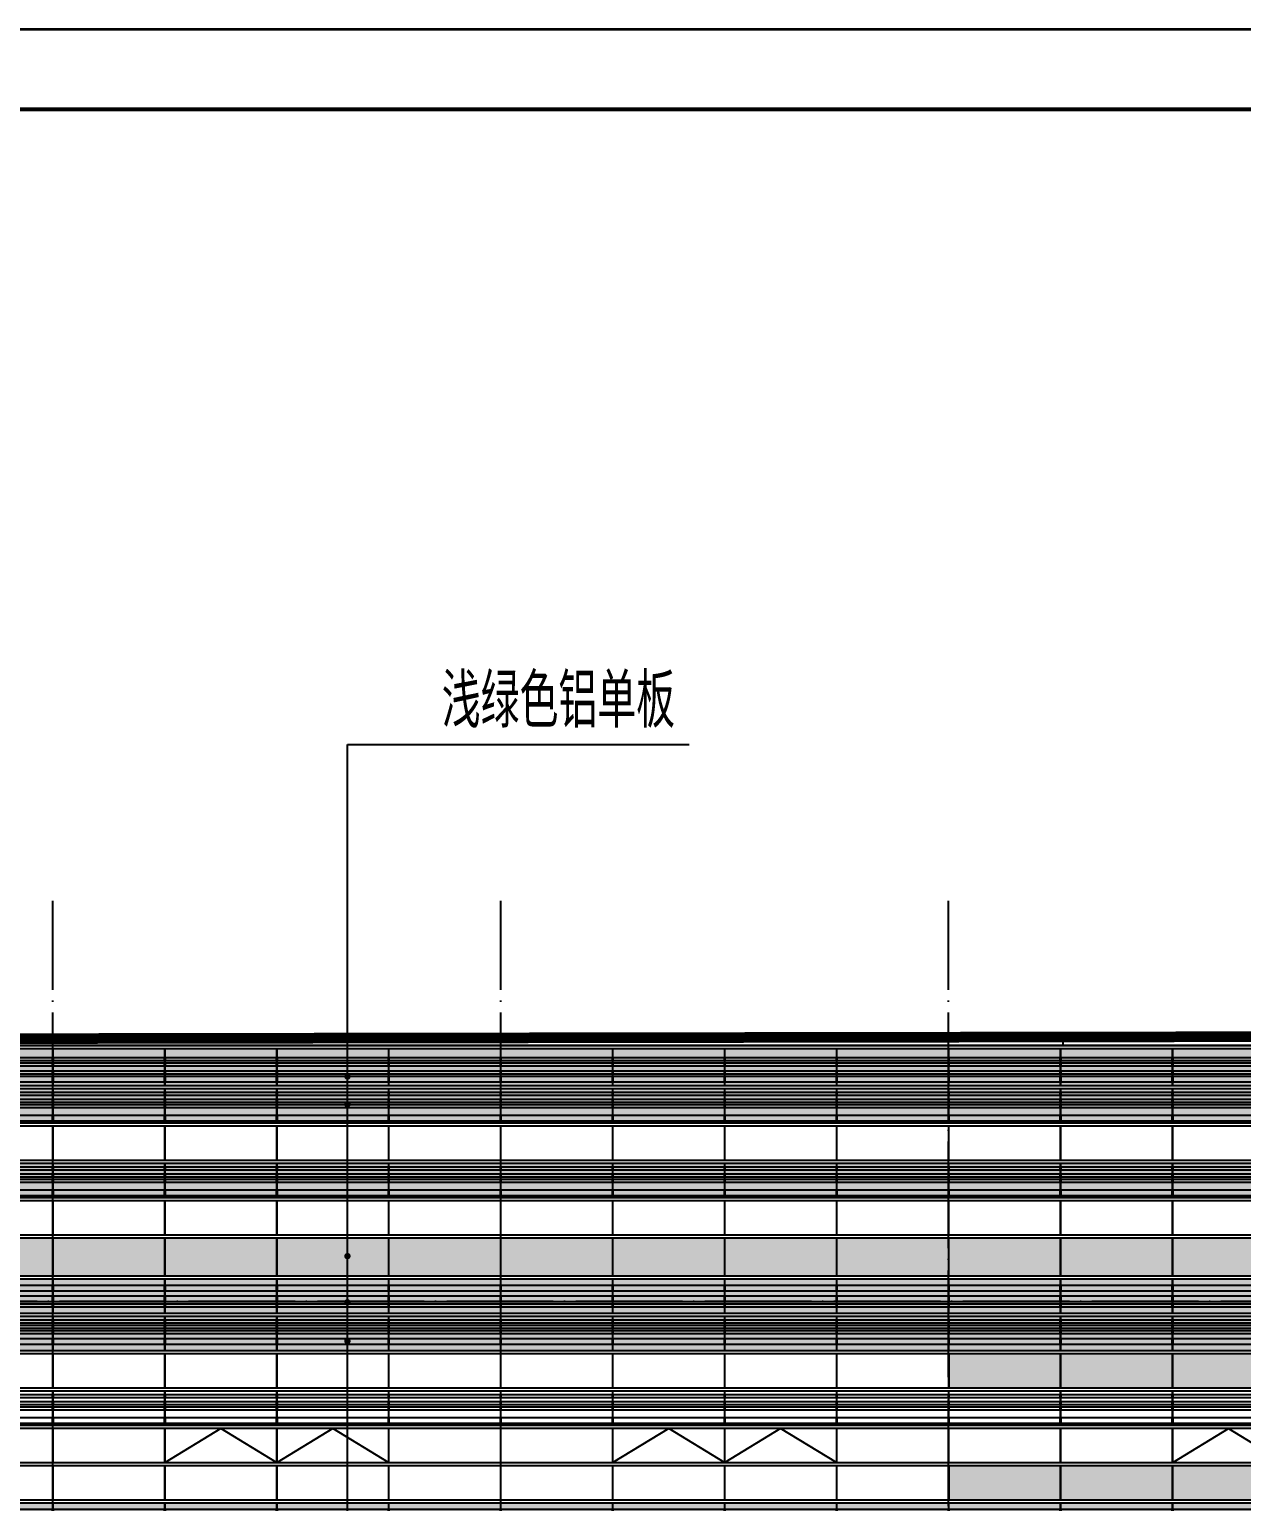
# Model space of a CAD drawing. Header units: millimetres. Extents: x 708158 to 1984082, y -168213 to -53.
# Drawn here: x 915715 to 938447, y -46207 to -18600 of the extents above; entities that cross this region are included whole.
import ezdxf

# ---------------------------------------------------------------- set-up
doc = ezdxf.new("R2010")
doc.units = ezdxf.units.MM
doc.header["$LTSCALE"] = 1000
doc.linetypes.add('DASH', pattern=[0.35, 0.25, -0.1])
doc.linetypes.add('DOTE', pattern=[2.42, 2, -0.2, 0.02, -0.2])
doc.layers.get('0').update_dxf_attribs({"color": 8})
for name, color, linetype in [('A-AXIS', 1, 'DOTE'), ('A-看线', 63, 'Continuous'), ('DIM_LEAD', 3, 'Continuous'), ('DOTE', 1, 'DOTE'), ('PUB_TEXT', 7, 'Continuous'), ('WINDOW', 4, 'Continuous'), ('看线', 115, 'Continuous'), ('立面加粗', 5, 'Continuous'), ('立面填充线2 穿孔板', 105, 'Continuous'), ('立面窗户线', 21, 'Continuous')]:
    doc.layers.add(name, color=color, linetype=linetype)
doc.layers.add('不打印线', color=6, linetype='DASH', lineweight=0, plot=False)
doc.layers.add('图框', color=4, linetype='Continuous', lineweight=35)
doc.styles.add('_TCH_DIM', font='SIMPLEX', dxfattribs={"bigfont": 'GBCBIG'})

# ---------------------------------------------------------------- blocks, each defined once
blk = doc.blocks.new('A$C24AE1B25')
at = {"layer": '立面窗户线'}
blk.add_lwpolyline([(46850, 30), (0, 30), (-30, 30), (-300, 0), (-300, -30), (0, -30), (46850, -30)], dxfattribs=at)
blk = doc.blocks.new('A$C05264923')
at = {"layer": '立面窗户线'}
blk.add_lwpolyline([(46850, 30), (0, 30), (-90, 30), (-90, -30), (0, -30), (46850, -30)], dxfattribs=at)
blk = doc.blocks.new('A$C646C2EE2')
at = {"layer": 'A-看线'}
for points in [[(0, -70), (2090, -70), (2090, -120), (0, -120)], [(0, -200), (2090, -200), (2090, -250), (0, -250)], [(2100, -70), (4190, -70), (4190, -120), (2100, -120)], [(2100, -200), (4190, -200), (4190, -250), (2100, -250)], [(4200, -70), (6290, -70), (6290, -120), (4200, -120)], [(4200, -200), (6290, -200), (6290, -250), (4200, -250)], [(6300, -70), (8390, -70), (8390, -120), (6300, -120)], [(6300, -200), (8390, -200), (8390, -250), (6300, -250)], [(0, -300), (2090, -300), (2090, -350), (0, -350)], [(0, -500), (2090, -500), (2090, -600), (0, -600)], [(2100, -300), (4190, -300), (4190, -350), (2100, -350)], [(2100, -500), (4190, -500), (4190, -600), (2100, -600)], [(4200, -300), (6290, -300), (6290, -350), (4200, -350)], [(4200, -500), (6290, -500), (6290, -600), (4200, -600)], [(6300, -300), (8390, -300), (8390, -350), (6300, -350)], [(6300, -500), (8390, -500), (8390, -600), (6300, -600)]]:
    blk.add_lwpolyline(points, close=True, dxfattribs=at)
at = {"layer": 'WINDOW'}
for points in [[(2090, 0), (2100, 0), (2100, -640), (2090, -640)], [(4190, 0), (4200, 0), (4200, -640), (4190, -640)], [(6290, 0), (6300, 0), (6300, -640), (6290, -640)], [(8390, 0), (8400, 0), (8400, -640), (8390, -640)]]:
    blk.add_lwpolyline(points, close=True, dxfattribs=at)
blk = doc.blocks.new('A$C2A3A27BA')
at = {"layer": 'A-看线'}
for points in [[(0, -40), (2090, -40), (2090, -140), (0, -140)], [(0, -240), (2090, -240), (2090, -340), (0, -340)], [(2100, -40), (4190, -40), (4190, -140), (2100, -140)], [(2100, -240), (4190, -240), (4190, -340), (2100, -340)], [(4200, -40), (6290, -40), (6290, -140), (4200, -140)], [(4200, -240), (6290, -240), (6290, -340), (4200, -340)], [(6300, -40), (8390, -40), (8390, -140), (6300, -140)], [(6300, -240), (8390, -240), (8390, -340), (6300, -340)], [(0, -390), (2090, -390), (2090, -440), (0, -440)], [(2100, -390), (4190, -390), (4190, -440), (2100, -440)], [(4200, -390), (6290, -390), (6290, -440), (4200, -440)], [(6300, -390), (8390, -390), (8390, -440), (6300, -440)], [(0, -690), (2090, -690), (2090, -740), (0, -740)], [(0, -790), (2090, -790), (2090, -840), (0, -840)], [(2100, -690), (4190, -690), (4190, -740), (2100, -740)], [(2100, -790), (4190, -790), (4190, -840), (2100, -840)], [(4200, -690), (6290, -690), (6290, -740), (4200, -740)], [(4200, -790), (6290, -790), (6290, -840), (4200, -840)], [(6300, -690), (8390, -690), (8390, -740), (6300, -740)], [(6300, -790), (8390, -790), (8390, -840), (6300, -840)], [(0, -890), (2090, -890), (2090, -940), (0, -940)], [(0, -1040), (2090, -1040), (2090, -1140), (0, -1140)], [(2100, -890), (4190, -890), (4190, -940), (2100, -940)], [(2100, -1040), (4190, -1040), (4190, -1140), (2100, -1140)], [(4200, -890), (6290, -890), (6290, -940), (4200, -940)], [(4200, -1040), (6290, -1040), (6290, -1140), (4200, -1140)], [(6300, -890), (8390, -890), (8390, -940), (6300, -940)], [(6300, -1040), (8390, -1040), (8390, -1140), (6300, -1140)]]:
    blk.add_lwpolyline(points, close=True, dxfattribs=at)
at = {"layer": 'WINDOW'}
for points in [[(2090, 80), (2100, 80), (2100, -560), (2090, -560)], [(4190, 80), (4200, 80), (4200, -560), (4190, -560)], [(6290, 80), (6300, 80), (6300, -560), (6290, -560)], [(8390, 80), (8400, 80), (8400, -560), (8390, -560)], [(2090, -620), (2100, -620), (2100, -1260), (2090, -1260)], [(4190, -620), (4200, -620), (4200, -1260), (4190, -1260)], [(6290, -620), (6300, -620), (6300, -1260), (6290, -1260)], [(8390, -620), (8400, -620), (8400, -1260), (8390, -1260)]]:
    blk.add_lwpolyline(points, close=True, dxfattribs=at)
blk = doc.blocks.new('A$C59A864C1')
at = {"layer": 'WINDOW'}
for points in [[(2090, 0), (2100, 0), (2100, -640), (2090, -640)], [(4190, 0), (4200, 0), (4200, -640), (4190, -640)], [(6290, 0), (6300, 0), (6300, -640), (6290, -640)], [(8390, 0), (8400, 0), (8400, -640), (8390, -640)], [(2090, -1400), (2100, -1400), (2100, -2040), (2090, -2040)], [(4190, -1400), (4200, -1400), (4200, -2040), (4190, -2040)], [(6290, -1400), (6300, -1400), (6300, -2040), (6290, -2040)], [(8390, -1400), (8400, -1400), (8400, -2040), (8390, -2040)], [(2090, -2100), (2100, -2100), (2100, -2740), (2090, -2740)], [(4190, -2100), (4200, -2100), (4200, -2740), (4190, -2740)], [(6290, -2100), (6300, -2100), (6300, -2740), (6290, -2740)], [(8390, -2100), (8400, -2100), (8400, -2740), (8390, -2740)]]:
    blk.add_lwpolyline(points, close=True, dxfattribs=at)
blk.add_lwpolyline([(4190, -2040), (3145, -1400), (2100, -2040)], dxfattribs=at)
blk = doc.blocks.new('A$C455C528F')
at = {"layer": 'WINDOW'}
for points in [[(2090, 0), (2100, 0), (2100, -640), (2090, -640)], [(4190, 0), (4200, 0), (4200, -640), (4190, -640)], [(6290, 0), (6300, 0), (6300, -640), (6290, -640)], [(8390, 0), (8400, 0), (8400, -640), (8390, -640)], [(2090, -1400), (2100, -1400), (2100, -2040), (2090, -2040)], [(4190, -1400), (4200, -1400), (4200, -2040), (4190, -2040)], [(6290, -1400), (6300, -1400), (6300, -2040), (6290, -2040)], [(8390, -1400), (8400, -1400), (8400, -2040), (8390, -2040)], [(2090, -2100), (2100, -2100), (2100, -2740), (2090, -2740)], [(4190, -2100), (4200, -2100), (4200, -2740), (4190, -2740)], [(6290, -2100), (6300, -2100), (6300, -2740), (6290, -2740)], [(8390, -2100), (8400, -2100), (8400, -2740), (8390, -2740)]]:
    blk.add_lwpolyline(points, close=True, dxfattribs=at)
for points in [[(2100, -2040), (3145, -1400), (4190, -2040)], [(4200, -2040), (5245, -1400), (6290, -2040)]]:
    blk.add_lwpolyline(points, dxfattribs=at)
blk = doc.blocks.new('A$C22B71AAA')
at = {"layer": '立面填充线2 穿孔板'}
for points in [[(5, 420), (46845, 420), (46845, -220), (5, -220)], [(5, -280), (46845, -280), (46845, -920), (5, -920)], [(5, -980), (9045, -980), (9045, -1620), (5, -1620)], [(5, -3080), (9045, -3080), (9045, -3720), (5, -3720)]]:
    blk.add_hatch(color=256, dxfattribs=at).paths.add_polyline_path(points)
at = {"layer": 'A-看线'}
for points in [[(5, 420), (46845, 420), (46845, -220), (5, -220)], [(5, -280), (46845, -280), (46845, -920), (5, -920)], [(5, -980), (9045, -980), (9045, -1620), (5, -1620)], [(5, -1680), (46845, -1680), (46845, -2320), (5, -2320)], [(5, -3080), (9045, -3080), (9045, -3720), (5, -3720)]]:
    blk.add_lwpolyline(points, close=True, dxfattribs=at)
at = {"layer": 'WINDOW'}
for points in [[(17445, -980), (17455, -980), (17455, -1620), (17445, -1620)], [(17445, -2380), (17455, -2380), (17455, -3020), (17445, -3020)], [(17445, -3080), (17455, -3080), (17455, -3720), (17445, -3720)]]:
    blk.add_lwpolyline(points, close=True, dxfattribs=at)
for name, p in [('A$C2A3A27BA', (655, 340)), ('A$C2A3A27BA', (9055, 340)), ('A$C2A3A27BA', (17455, 340)), ('A$C2A3A27BA', (25855, 340)), ('A$C05264923', (0, -250)), ('A$C59A864C1', (655, -980)), ('A$C455C528F', (9055, -980)), ('A$C455C528F', (17455, -980)), ('A$C05264923', (0, -1650)), ('A$C646C2EE2', (655, -1680)), ('A$C646C2EE2', (9055, -1680)), ('A$C646C2EE2', (17455, -1680)), ('A$C646C2EE2', (25855, -1680)), ('A$C05264923', (0, -2350)), ('A$C05264923', (0, -3050))]:
    blk.add_blockref(name, p, dxfattribs=at)
at = {"layer": '立面窗户线'}
for p in [(0, 450), (0, -950)]:
    blk.add_blockref('A$C24AE1B25', p, dxfattribs=at)
blk = doc.blocks.new('A$C77236AF1')
at = {"layer": 'A-看线'}
for points in [[(0, -270), (2090, -270), (2090, -320), (0, -320)], [(2100, -270), (4190, -270), (4190, -320), (2100, -320)], [(4200, -270), (6290, -270), (6290, -320), (4200, -320)], [(6300, -270), (8390, -270), (8390, -320), (6300, -320)], [(0, -370), (2090, -370), (2090, -420), (0, -420)], [(0, -520), (2090, -520), (2090, -570), (0, -570)], [(2100, -370), (4190, -370), (4190, -420), (2100, -420)], [(2100, -520), (4190, -520), (4190, -570), (2100, -570)], [(4200, -370), (6290, -370), (6290, -420), (4200, -420)], [(4200, -520), (6290, -520), (6290, -570), (4200, -570)], [(6300, -370), (8390, -370), (8390, -420), (6300, -420)], [(6300, -520), (8390, -520), (8390, -570), (6300, -570)], [(0, -620), (2090, -620), (2090, -720), (0, -720)], [(2100, -620), (4190, -620), (4190, -720), (2100, -720)], [(4200, -620), (6290, -620), (6290, -720), (4200, -720)], [(6300, -620), (8390, -620), (8390, -720), (6300, -720)], [(0, -920), (2090, -920), (2090, -970), (0, -970)], [(0, -1050), (2090, -1050), (2090, -1100), (0, -1100)], [(2100, -920), (4190, -920), (4190, -970), (2100, -970)], [(2100, -1050), (4190, -1050), (4190, -1100), (2100, -1100)], [(4200, -920), (6290, -920), (6290, -970), (4200, -970)], [(4200, -1050), (6290, -1050), (6290, -1100), (4200, -1100)], [(6300, -920), (8390, -920), (8390, -970), (6300, -970)], [(6300, -1050), (8390, -1050), (8390, -1100), (6300, -1100)], [(0, -1150), (2090, -1150), (2090, -1200), (0, -1200)], [(0, -1350), (2090, -1350), (2090, -1450), (0, -1450)], [(2100, -1150), (4190, -1150), (4190, -1200), (2100, -1200)], [(2100, -1350), (4190, -1350), (4190, -1450), (2100, -1450)], [(4200, -1150), (6290, -1150), (6290, -1200), (4200, -1200)], [(4200, -1350), (6290, -1350), (6290, -1450), (4200, -1450)], [(6300, -1150), (8390, -1150), (8390, -1200), (6300, -1200)], [(6300, -1350), (8390, -1350), (8390, -1450), (6300, -1450)]]:
    blk.add_lwpolyline(points, close=True, dxfattribs=at)
at = {"layer": 'WINDOW'}
for points in [[(2090, -100), (2100, -100), (2100, -790), (2090, -790)], [(4190, -100), (4200, -100), (4200, -790), (4190, -790)], [(6290, -100), (6300, -100), (6300, -790), (6290, -790)], [(8390, -100), (8400, -100), (8400, -790), (8390, -790)], [(2090, -850), (2100, -850), (2100, -1490), (2090, -1490)], [(4190, -850), (4200, -850), (4200, -1490), (4190, -1490)], [(6290, -850), (6300, -850), (6300, -1490), (6290, -1490)], [(8390, -850), (8400, -850), (8400, -1490), (8390, -1490)]]:
    blk.add_lwpolyline(points, close=True, dxfattribs=at)
blk = doc.blocks.new('A$Ceb045a45')
at = {"layer": '立面填充线2 穿孔板'}
for points in [[(305, -130), (47145, -130), (47145, -820), (305, -820)], [(305, -880), (47145, -880), (47145, -1520), (305, -1520)], [(305, -2280), (47145, -2280), (47145, -2920), (305, -2920)], [(305, -3680), (47145, -3680), (47145, -4390), (305, -4390)]]:
    blk.add_hatch(color=256, dxfattribs=at).paths.add_polyline_path(points)
at = {"layer": 'A-看线'}
for points in [[(305, -130), (47145, -130), (47145, -820), (305, -820)], [(305, -880), (47145, -880), (47145, -1520), (305, -1520)], [(305, -2280), (47145, -2280), (47145, -2920), (305, -2920)], [(305, -2280), (47145, -2280), (47145, -2920), (305, -2920)], [(305, -3680), (47145, -3680), (47145, -4390), (305, -4390)]]:
    blk.add_lwpolyline(points, close=True, dxfattribs=at)
at = {"layer": 'WINDOW'}
for points in [[(5145, -880), (5155, -880), (5155, -1520), (5145, -1520)], [(7245, -880), (7255, -880), (7255, -1520), (7245, -1520)], [(9345, -880), (9355, -880), (9355, -1520), (9345, -1520)], [(11445, -880), (11455, -880), (11455, -1520), (11445, -1520)], [(13545, -880), (13555, -880), (13555, -1520), (13545, -1520)], [(15645, -880), (15655, -880), (15655, -1520), (15645, -1520)], [(17745, -880), (17755, -880), (17755, -1520), (17745, -1520)], [(17745, -880), (17755, -880), (17755, -1520), (17745, -1520)], [(19845, -880), (19855, -880), (19855, -1520), (19845, -1520)], [(21945, -880), (21955, -880), (21955, -1520), (21945, -1520)], [(24045, -880), (24055, -880), (24055, -1520), (24045, -1520)], [(26145, -880), (26155, -880), (26155, -1520), (26145, -1520)], [(5145, -1580), (5155, -1580), (5155, -2220), (5145, -2220)], [(7245, -1580), (7255, -1580), (7255, -2220), (7245, -2220)], [(9345, -1580), (9355, -1580), (9355, -2220), (9345, -2220)], [(11445, -1580), (11455, -1580), (11455, -2220), (11445, -2220)], [(13545, -1580), (13555, -1580), (13555, -2220), (13545, -2220)], [(15645, -1580), (15655, -1580), (15655, -2220), (15645, -2220)], [(17745, -1580), (17755, -1580), (17755, -2220), (17745, -2220)], [(17745, -1580), (17755, -1580), (17755, -2220), (17745, -2220)], [(19845, -1580), (19855, -1580), (19855, -2220), (19845, -2220)], [(21945, -1580), (21955, -1580), (21955, -2220), (21945, -2220)], [(24045, -1580), (24055, -1580), (24055, -2220), (24045, -2220)], [(26145, -1580), (26155, -1580), (26155, -2220), (26145, -2220)], [(5145, -2980), (5155, -2980), (5155, -3620), (5145, -3620)], [(7245, -2980), (7255, -2980), (7255, -3620), (7245, -3620)], [(9345, -2980), (9355, -2980), (9355, -3620), (9345, -3620)], [(11445, -2980), (11455, -2980), (11455, -3620), (11445, -3620)], [(13545, -2980), (13555, -2980), (13555, -3620), (13545, -3620)], [(15645, -2980), (15655, -2980), (15655, -3620), (15645, -3620)], [(17745, -2980), (17755, -2980), (17755, -3620), (17745, -3620)], [(17745, -2980), (17755, -2980), (17755, -3620), (17745, -3620)], [(19845, -2980), (19855, -2980), (19855, -3620), (19845, -3620)], [(21945, -2980), (21955, -2980), (21955, -3620), (21945, -3620)], [(24045, -2980), (24055, -2980), (24055, -3620), (24045, -3620)], [(26145, -2980), (26155, -2980), (26155, -3620), (26145, -3620)], [(5145, -3680), (5155, -3680), (5155, -4390), (5145, -4390)], [(7245, -3680), (7255, -3680), (7255, -4390), (7245, -4390)], [(9345, -3680), (9355, -3680), (9355, -4390), (9345, -4390)], [(11445, -3680), (11455, -3680), (11455, -4390), (11445, -4390)], [(13545, -3680), (13555, -3680), (13555, -4390), (13545, -4390)], [(15645, -3680), (15655, -3680), (15655, -4390), (15645, -4390)], [(17745, -3680), (17755, -3680), (17755, -4390), (17745, -4390)], [(17745, -3680), (17755, -3680), (17755, -4390), (17745, -4390)], [(19845, -3680), (19855, -3680), (19855, -4390), (19845, -4390)], [(21945, -3680), (21955, -3680), (21955, -4390), (21945, -4390)], [(24045, -3680), (24055, -3680), (24055, -4390), (24045, -4390)], [(26145, -3680), (26155, -3680), (26155, -4390), (26145, -4390)]]:
    blk.add_lwpolyline(points, close=True, dxfattribs=at)
at = {"layer": 'A-看线'}
for p in [(955, -30), (9355, -30), (17755, -30), (26155, -30)]:
    blk.add_blockref('A$C77236AF1', p, dxfattribs=at)
at = {"layer": 'WINDOW'}
for name, p in [('A$C05264923', (300, -850)), ('A$C05264923', (300, -2250)), ('A$C646C2EE2', (955, -2280)), ('A$C646C2EE2', (9355, -2280)), ('A$C646C2EE2', (17755, -2280)), ('A$C646C2EE2', (26155, -2280)), ('A$C05264923', (300, -3650))]:
    blk.add_blockref(name, p, dxfattribs=at)
at = {"layer": '立面窗户线'}
for p in [(300, -100), (300, -1550), (300, -2950)]:
    blk.add_blockref('A$C24AE1B25', p, dxfattribs=at)
blk = doc.blocks.new('A$C0b69b167')
at = {"layer": '看线'}
blk.add_lwpolyline([(89251, -100), (60200, -100), (60200, 150), (42000, 150), (42000, -100), (6250, -100), (6250, 0), (-250, 0), (-250, -100), (-350, -100)], dxfattribs=at)
blk = doc.blocks.new('A$C998f5811')
at = {"layer": '图框', "color": 4}
blk.add_line((0, 89100), (-126150, 89100), dxfattribs=at)
at = {"layer": '图框', "color": 4, "const_width": 74.2}
blk.add_lwpolyline([(-122400, 1500), (-1500, 1500), (-1500, 87600), (-122400, 87600)], close=True, dxfattribs=at)

msp = doc.modelspace()

# ---------------------------------------------------------------- linework, layer by layer
at = {"layer": 'A-AXIS'}
for p, q in [((949740, -37656.7), (839134.6, -37656.7)), ((949740, -42456.7), (839134.6, -42456.7))]:
    msp.add_line(p, q, dxfattribs=at)
at = {"layer": 'DIM_LEAD'}
for p, q in [((921678.7, -85192), (921678.7, -32009.6)), ((921678.7, -38236.7), (921678.7, -32009.6)), ((921678.7, -38758), (921678.7, -32009.6)), ((921678.7, -41603.7), (921678.7, -32009.6)), ((921678.7, -42471), (921678.7, -32009.6)), ((921678.7, -43197.4), (921678.7, -32009.6)), ((921678.7, -46413.7), (921678.7, -32009.6)), ((921678.7, -47256.7), (921678.7, -32009.6)), ((921678.7, -50656.7), (921678.7, -32009.6)), ((921678.7, -51456.7), (921678.7, -32009.6)), ((921678.7, -54856.7), (921678.7, -32009.6)), ((921678.7, -55627.9), (921678.7, -32009.6)), ((921678.7, -59156.7), (921678.7, -32009.6)), ((921678.7, -59857.9), (921678.7, -32009.6)), ((921678.7, -63213.7), (921678.7, -32009.6)), ((921678.7, -64057.9), (921678.7, -32009.6)), ((921678.7, -66825.9), (921678.7, -32009.6)), ((921678.7, -67656.7), (921678.7, -32009.6)), ((921678.7, -68287.9), (921678.7, -32009.6)), ((921678.7, -70986), (921678.7, -32009.6)), ((921678.7, -71610.8), (921678.7, -32009.6)), ((921678.7, -72427.9), (921678.7, -32009.6)), ((921678.7, -72457.9), (921678.7, -32009.6)), ((921678.7, -75943.8), (921678.7, -32009.6)), ((921678.7, -76541.1), (921678.7, -32009.6)), ((921678.7, -77415.4), (921678.7, -32009.6)), ((921678.7, -75307.5), (921678.7, -32009.6)), ((921678.7, -80190.3), (921678.7, -32009.6)), ((921678.7, -80836.7), (921678.7, -32009.6)), ((921678.7, -81661.8), (921678.7, -32009.6)), ((921678.7, -82656.7), (921678.7, -32009.6)), ((921678.7, -85563.1), (921678.7, -32009.6)), ((921678.7, -32009.6), (928085.7, -32009.6))]:
    msp.add_line(p, q, dxfattribs=at)
at = {"layer": 'DIM_LEAD', "const_width": 60}
for points in [[(921678.7, -38266.7, 1), (921678.7, -38206.7, 1)], [(921678.7, -38788, 1), (921678.7, -38728, 1)], [(921678.7, -41633.7, 1), (921678.7, -41573.7, 1)], [(921678.7, -42501, 1), (921678.7, -42441, 1)], [(921678.7, -43227.4, 1), (921678.7, -43167.4, 1)]]:
    msp.add_lwpolyline(points, format="xyb", close=True, dxfattribs=at)
at = {"layer": 'DOTE'}
for p, q in [((916153, -87432.6), (916153, -34939.7)), ((924553, -87432.6), (924553, -34939.7)), ((932953, -87432.6), (932953, -34939.7))]:
    msp.add_line(p, q, dxfattribs=at)
at = {"layer": '立面加粗', "const_width": 200}
msp.add_lwpolyline([(848304.9, -86029.2), (848308, -37629.2), (942003, -37484.2), (941999.9, -85884.2)], close=True, dxfattribs=at)

# ---------------------------------------------------------------- block references
msp.add_blockref('A$C998f5811', (960457.6, -107699.9))
at = {"xscale": -1}
msp.add_blockref('A$Ceb045a45', (942303.1, -37586.7), dxfattribs=at)
at = {"layer": 'A-看线', "xscale": -1}
for p in [(942003, -42456.7), (942003, -46656.7)]:
    msp.add_blockref('A$C22B71AAA', p, dxfattribs=at)
at = {"layer": '不打印线'}
msp.add_blockref('A$C0b69b167', (848953, -37556.7), dxfattribs=at)
at = {"layer": '不打印线', "xscale": -1}
msp.add_blockref('A$C0b69b167', (941353, -37556.7), dxfattribs=at)

# ---------------------------------------------------------------- texts
at = {"layer": 'PUB_TEXT', "style": '_TCH_DIM'}
msp.add_text('浅绿色铝单板', height=1012.77, dxfattribs=at).set_placement((923447.9, -31694.6))

doc.saveas('drawing.dxf')
